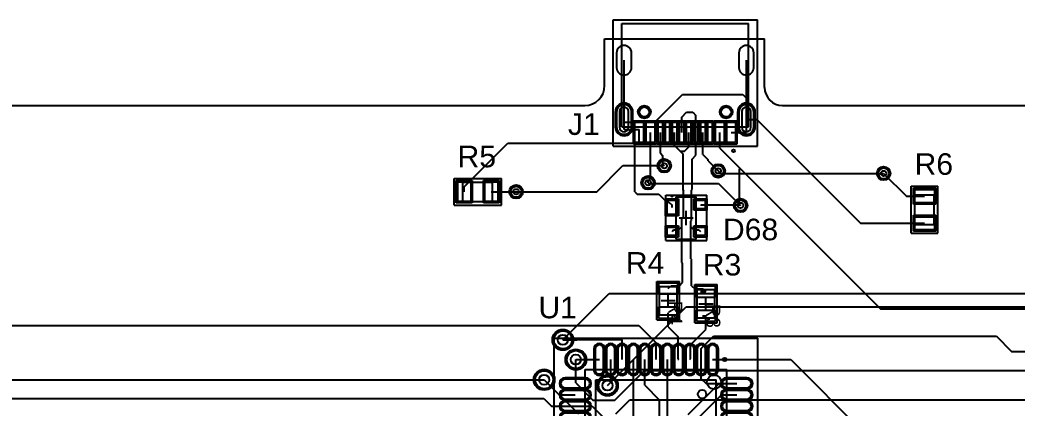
# Model space of a CAD drawing. Header units: millimetres. Extents: x 0 to 306, y 0 to 140.
# Drawn here: x 103.1 to 173.6, y 113 to 140.4 of the extents above; entities that cross this region are included whole.
import ezdxf

# ---------------------------------------------------------------- set-up
doc = ezdxf.new("R2010")
doc.units = ezdxf.units.MM
for name, color, linetype in [('BottomLayer', 5, 'Continuous'), ('BottomSolder', 6, 'Continuous'), ('Mechanical1', 6, 'Continuous'), ('Mechanical13', 56, 'Continuous'), ('Mechanical15', 56, 'Continuous'), ('Mechanical16', 56, 'Continuous'), ('Mechanical2', 216, 'Continuous'), ('Mechanical3', 76, 'Continuous'), ('Mechanical5', 56, 'Continuous'), ('MultiLayer', 9, 'Continuous'), ('PadHoleLayer', 156, 'Continuous'), ('TopLayer', 1, 'Continuous'), ('TopOverlay', 2, 'Continuous'), ('TopPaste', 8, 'Continuous'), ('TopSolder', 216, 'Continuous'), ('ViaHoleLayer', 16, 'Continuous')]:
    doc.layers.add(name, color=color, linetype=linetype)
doc.styles.add('Arial', font='arial.ttf', dxfattribs={"height": 0.2})

# ---------------------------------------------------------------- blocks, each defined once
blk = doc.blocks.new('44ML_M_2')
at = {"layer": 'Mechanical13'}
for p, q in [((5, 5), (-5, 5)), ((-5, -5), (-5, 5)), ((5, -5), (5, 5)), ((5, -5), (-5, -5))]:
    blk.add_line(p, q, dxfattribs=at)
blk.add_circle((-4.1, 4.1), 0.5, dxfattribs=at)
at = {"layer": 'Mechanical15'}
for p, q in [((7.2, 7.2), (-7.2, 7.2)), ((-7.2, -7.2), (-7.2, 7.2)), ((7.2, -7.2), (7.2, 7.2)), ((0.5, 0), (-0.5, 0)), ((0, -0.5), (0, 0.5)), ((7.2, -7.2), (-7.2, -7.2))]:
    blk.add_line(p, q, dxfattribs=at)
at = {"layer": 'TopLayer'}
for p, q in [((-4.3, 6.425), (-4.3, 4.975)), ((-3.7, 4.975), (-3.7, 6.425)), ((-3.5, 6.425), (-3.5, 4.975)), ((-2.9, 4.975), (-2.9, 6.425)), ((-2.7, 6.425), (-2.7, 4.975)), ((-2.1, 4.975), (-2.1, 6.425)), ((-1.9, 6.425), (-1.9, 4.975)), ((-1.3, 4.975), (-1.3, 6.425)), ((-1.1, 6.425), (-1.1, 4.975)), ((-0.5, 4.975), (-0.5, 6.425)), ((-0.3, 6.425), (-0.3, 4.975)), ((0.3, 4.975), (0.3, 6.425)), ((0.5, 6.425), (0.5, 4.975)), ((1.1, 4.975), (1.1, 6.425)), ((1.3, 6.425), (1.3, 4.975)), ((1.9, 4.975), (1.9, 6.425)), ((2.1, 6.425), (2.1, 4.975)), ((2.7, 4.975), (2.7, 6.425)), ((2.9, 6.425), (2.9, 4.975)), ((3.5, 4.975), (3.5, 6.425)), ((3.7, 6.425), (3.7, 4.975)), ((4.3, 4.975), (4.3, 6.425)), ((-4.975, 4.3), (-6.425, 4.3)), ((6.425, 4.3), (4.975, 4.3)), ((-6.425, 3.7), (-4.975, 3.7)), ((4.975, 3.7), (6.425, 3.7)), ((-4.975, 3.5), (-6.425, 3.5)), ((-6.425, 2.9), (-4.975, 2.9)), ((6.425, 3.5), (4.975, 3.5)), ((4.975, 2.9), (6.425, 2.9)), ((-4.975, 2.7), (-6.425, 2.7)), ((6.425, 2.7), (4.975, 2.7)), ((-6.425, 2.1), (-4.975, 2.1)), ((-4.975, 1.9), (-6.425, 1.9)), ((4.975, 2.1), (6.425, 2.1)), ((6.425, 1.9), (4.975, 1.9)), ((-6.425, 1.3), (-4.975, 1.3)), ((-4.975, 1.1), (-6.425, 1.1)), ((4.975, 1.3), (6.425, 1.3)), ((6.425, 1.1), (4.975, 1.1)), ((-6.425, 0.5), (-4.975, 0.5)), ((-4.975, 0.3), (-6.425, 0.3)), ((4.975, 0.5), (6.425, 0.5)), ((6.425, 0.3), (4.975, 0.3)), ((-6.425, -0.3), (-4.975, -0.3)), ((-4.975, -0.5), (-6.425, -0.5)), ((4.975, -0.3), (6.425, -0.3)), ((6.425, -0.5), (4.975, -0.5)), ((-6.425, -1.1), (-4.975, -1.1)), ((-4.975, -1.3), (-6.425, -1.3)), ((4.975, -1.1), (6.425, -1.1)), ((6.425, -1.3), (4.975, -1.3)), ((-6.425, -1.9), (-4.975, -1.9)), ((-4.975, -2.1), (-6.425, -2.1)), ((4.975, -1.9), (6.425, -1.9)), ((6.425, -2.1), (4.975, -2.1)), ((-6.425, -2.7), (-4.975, -2.7)), ((4.975, -2.7), (6.425, -2.7)), ((-4.975, -2.9), (-6.425, -2.9)), ((-6.425, -3.5), (-4.975, -3.5)), ((6.425, -2.9), (4.975, -2.9)), ((4.975, -3.5), (6.425, -3.5)), ((-4.975, -3.7), (-6.425, -3.7)), ((6.425, -3.7), (4.975, -3.7)), ((-6.425, -4.3), (-4.975, -4.3)), ((4.975, -4.3), (6.425, -4.3)), ((-4.3, -4.975), (-4.3, -6.425)), ((-3.7, -6.425), (-3.7, -4.975)), ((-3.5, -4.975), (-3.5, -6.425)), ((-2.9, -6.425), (-2.9, -4.975)), ((-2.7, -4.975), (-2.7, -6.425)), ((-2.1, -6.425), (-2.1, -4.975)), ((-1.9, -4.975), (-1.9, -6.425)), ((-1.3, -6.425), (-1.3, -4.975)), ((-1.1, -4.975), (-1.1, -6.425)), ((-0.5, -6.425), (-0.5, -4.975)), ((-0.3, -4.975), (-0.3, -6.425)), ((0.3, -6.425), (0.3, -4.975)), ((0.5, -4.975), (0.5, -6.425)), ((1.1, -6.425), (1.1, -4.975)), ((1.3, -4.975), (1.3, -6.425)), ((1.9, -6.425), (1.9, -4.975)), ((2.1, -4.975), (2.1, -6.425)), ((2.7, -6.425), (2.7, -4.975)), ((2.9, -4.975), (2.9, -6.425)), ((3.5, -6.425), (3.5, -4.975)), ((3.7, -4.975), (3.7, -6.425)), ((4.3, -6.425), (4.3, -4.975))]:
    blk.add_line(p, q, dxfattribs=at)
for centre, start, end in [((-4, 6.425), 0, 180), ((-3.2, 6.425), 0, 180), ((-2.4, 6.425), 0, 180), ((-1.6, 6.425), 0, 180), ((-0.8, 6.425), 0, 180), ((0, 6.425), 0, 180), ((0.8, 6.425), 0, 180), ((1.6, 6.425), 0, 180), ((2.4, 6.425), 0, 180), ((3.2, 6.425), 0, 180), ((4, 6.425), 0, 180), ((-4, 4.975), 180, 0), ((-3.2, 4.975), 180, 0), ((-2.4, 4.975), 180, 0), ((-1.6, 4.975), 180, 0), ((-0.8, 4.975), 180, 0), ((0, 4.975), 180, 0), ((0.8, 4.975), 180, 0), ((1.6, 4.975), 180, 0), ((2.4, 4.975), 180, 0), ((3.2, 4.975), 180, 0), ((4, 4.975), 180, 0), ((-6.425, 4), 90, 270), ((-4.975, 4), 270, 90), ((4.975, 4), 90, 270), ((6.425, 4), 270, 90), ((-6.425, 3.2), 90, 270), ((-4.975, 3.2), 270, 90), ((4.975, 3.2), 90, 270), ((6.425, 3.2), 270, 90), ((-6.425, 2.4), 90, 270), ((-4.975, 2.4), 270, 90), ((4.975, 2.4), 90, 270), ((6.425, 2.4), 270, 90), ((-6.425, 1.6), 90, 270), ((-4.975, 1.6), 270, 90), ((4.975, 1.6), 90, 270), ((6.425, 1.6), 270, 90), ((-6.425, 0.8), 90, 270), ((-4.975, 0.8), 270, 90), ((4.975, 0.8), 90, 270), ((6.425, 0.8), 270, 90), ((-6.425, 0), 90, 270), ((-4.975, 0), 270, 90), ((4.975, 0), 90, 270), ((6.425, 0), 270, 90), ((-6.425, -0.8), 90, 270), ((-4.975, -0.8), 270, 90), ((4.975, -0.8), 90, 270), ((6.425, -0.8), 270, 90), ((-6.425, -1.6), 90, 270), ((-4.975, -1.6), 270, 90), ((4.975, -1.6), 90, 270), ((6.425, -1.6), 270, 90), ((-6.425, -2.4), 90, 270), ((-4.975, -2.4), 270, 90), ((4.975, -2.4), 90, 270), ((6.425, -2.4), 270, 90), ((-6.425, -3.2), 90, 270), ((-4.975, -3.2), 270, 90), ((4.975, -3.2), 90, 270), ((6.425, -3.2), 270, 90), ((-6.425, -4), 90, 270), ((-4.975, -4), 270, 90), ((4.975, -4), 90, 270), ((6.425, -4), 270, 90), ((-4, -4.975), 0, 180), ((-3.2, -4.975), 0, 180), ((-2.4, -4.975), 0, 180), ((-1.6, -4.975), 0, 180), ((-0.8, -4.975), 0, 180), ((0, -4.975), 0, 180), ((0.8, -4.975), 0, 180), ((1.6, -4.975), 0, 180), ((2.4, -4.975), 0, 180), ((3.2, -4.975), 0, 180), ((4, -4.975), 0, 180), ((-4, -6.425), 180, 0), ((-3.2, -6.425), 180, 0), ((-2.4, -6.425), 180, 0), ((-1.6, -6.425), 180, 0), ((-0.8, -6.425), 180, 0), ((0, -6.425), 180, 0), ((0.8, -6.425), 180, 0), ((1.6, -6.425), 180, 0), ((2.4, -6.425), 180, 0), ((3.2, -6.425), 180, 0), ((4, -6.425), 180, 0)]:
    blk.add_arc(centre, 0.3, start, end, dxfattribs=at)
at = {"layer": 'TopOverlay'}
for p, q in [((4.25, 4.25), (-4.25, 4.25)), ((-4.25, -4.25), (-4.25, 4.25)), ((4.25, -4.25), (4.25, 4.25)), ((4.25, -4.25), (-4.25, -4.25))]:
    blk.add_line(p, q, dxfattribs=at)
for centre, radius in [((-5.7, 4.85), 0.125), ((-3.25, 3.25), 0.3)]:
    blk.add_circle(centre, radius, dxfattribs=at)
at = {"layer": 'TopPaste'}
for p, q in [((-4.3, 6.425), (-4.3, 4.975)), ((-3.7, 4.975), (-3.7, 6.425)), ((-3.5, 6.425), (-3.5, 4.975)), ((-2.9, 4.975), (-2.9, 6.425)), ((-2.7, 6.425), (-2.7, 4.975)), ((-2.1, 4.975), (-2.1, 6.425)), ((-1.9, 6.425), (-1.9, 4.975)), ((-1.3, 4.975), (-1.3, 6.425)), ((-1.1, 6.425), (-1.1, 4.975)), ((-0.5, 4.975), (-0.5, 6.425)), ((-0.3, 6.425), (-0.3, 4.975)), ((0.3, 4.975), (0.3, 6.425)), ((0.5, 6.425), (0.5, 4.975)), ((1.1, 4.975), (1.1, 6.425)), ((1.3, 6.425), (1.3, 4.975)), ((1.9, 4.975), (1.9, 6.425)), ((2.1, 6.425), (2.1, 4.975)), ((2.7, 4.975), (2.7, 6.425)), ((2.9, 6.425), (2.9, 4.975)), ((3.5, 4.975), (3.5, 6.425)), ((3.7, 6.425), (3.7, 4.975)), ((4.3, 4.975), (4.3, 6.425)), ((-4.975, 4.3), (-6.425, 4.3)), ((6.425, 4.3), (4.975, 4.3)), ((-6.425, 3.7), (-4.975, 3.7)), ((4.975, 3.7), (6.425, 3.7)), ((-4.975, 3.5), (-6.425, 3.5)), ((-6.425, 2.9), (-4.975, 2.9)), ((6.425, 3.5), (4.975, 3.5)), ((4.975, 2.9), (6.425, 2.9)), ((-4.975, 2.7), (-6.425, 2.7)), ((6.425, 2.7), (4.975, 2.7)), ((-6.425, 2.1), (-4.975, 2.1)), ((-4.975, 1.9), (-6.425, 1.9)), ((4.975, 2.1), (6.425, 2.1)), ((6.425, 1.9), (4.975, 1.9)), ((-6.425, 1.3), (-4.975, 1.3)), ((-4.975, 1.1), (-6.425, 1.1)), ((4.975, 1.3), (6.425, 1.3)), ((6.425, 1.1), (4.975, 1.1)), ((-6.425, 0.5), (-4.975, 0.5)), ((-4.975, 0.3), (-6.425, 0.3)), ((4.975, 0.5), (6.425, 0.5)), ((6.425, 0.3), (4.975, 0.3)), ((-6.425, -0.3), (-4.975, -0.3)), ((-4.975, -0.5), (-6.425, -0.5)), ((4.975, -0.3), (6.425, -0.3)), ((6.425, -0.5), (4.975, -0.5)), ((-6.425, -1.1), (-4.975, -1.1)), ((-4.975, -1.3), (-6.425, -1.3)), ((4.975, -1.1), (6.425, -1.1)), ((6.425, -1.3), (4.975, -1.3)), ((-6.425, -1.9), (-4.975, -1.9)), ((-4.975, -2.1), (-6.425, -2.1)), ((4.975, -1.9), (6.425, -1.9)), ((6.425, -2.1), (4.975, -2.1)), ((-6.425, -2.7), (-4.975, -2.7)), ((4.975, -2.7), (6.425, -2.7)), ((-4.975, -2.9), (-6.425, -2.9)), ((-6.425, -3.5), (-4.975, -3.5)), ((6.425, -2.9), (4.975, -2.9)), ((4.975, -3.5), (6.425, -3.5)), ((-4.975, -3.7), (-6.425, -3.7)), ((6.425, -3.7), (4.975, -3.7)), ((-6.425, -4.3), (-4.975, -4.3)), ((4.975, -4.3), (6.425, -4.3)), ((-4.3, -4.975), (-4.3, -6.425)), ((-3.7, -6.425), (-3.7, -4.975)), ((-3.5, -4.975), (-3.5, -6.425)), ((-2.9, -6.425), (-2.9, -4.975)), ((-2.7, -4.975), (-2.7, -6.425)), ((-2.1, -6.425), (-2.1, -4.975)), ((-1.9, -4.975), (-1.9, -6.425)), ((-1.3, -6.425), (-1.3, -4.975)), ((-1.1, -4.975), (-1.1, -6.425)), ((-0.5, -6.425), (-0.5, -4.975)), ((-0.3, -4.975), (-0.3, -6.425)), ((0.3, -6.425), (0.3, -4.975)), ((0.5, -4.975), (0.5, -6.425)), ((1.1, -6.425), (1.1, -4.975)), ((1.3, -4.975), (1.3, -6.425)), ((1.9, -6.425), (1.9, -4.975)), ((2.1, -4.975), (2.1, -6.425)), ((2.7, -6.425), (2.7, -4.975)), ((2.9, -4.975), (2.9, -6.425)), ((3.5, -6.425), (3.5, -4.975)), ((3.7, -4.975), (3.7, -6.425)), ((4.3, -6.425), (4.3, -4.975))]:
    blk.add_line(p, q, dxfattribs=at)
for centre, start, end in [((-4, 6.425), 0, 180), ((-3.2, 6.425), 0, 180), ((-2.4, 6.425), 0, 180), ((-1.6, 6.425), 0, 180), ((-0.8, 6.425), 0, 180), ((0, 6.425), 0, 180), ((0.8, 6.425), 0, 180), ((1.6, 6.425), 0, 180), ((2.4, 6.425), 0, 180), ((3.2, 6.425), 0, 180), ((4, 6.425), 0, 180), ((-4, 4.975), 180, 0), ((-3.2, 4.975), 180, 0), ((-2.4, 4.975), 180, 0), ((-1.6, 4.975), 180, 0), ((-0.8, 4.975), 180, 0), ((0, 4.975), 180, 0), ((0.8, 4.975), 180, 0), ((1.6, 4.975), 180, 0), ((2.4, 4.975), 180, 0), ((3.2, 4.975), 180, 0), ((4, 4.975), 180, 0), ((-6.425, 4), 90, 270), ((-4.975, 4), 270, 90), ((4.975, 4), 90, 270), ((6.425, 4), 270, 90), ((-6.425, 3.2), 90, 270), ((-4.975, 3.2), 270, 90), ((4.975, 3.2), 90, 270), ((6.425, 3.2), 270, 90), ((-6.425, 2.4), 90, 270), ((-4.975, 2.4), 270, 90), ((4.975, 2.4), 90, 270), ((6.425, 2.4), 270, 90), ((-6.425, 1.6), 90, 270), ((-4.975, 1.6), 270, 90), ((4.975, 1.6), 90, 270), ((6.425, 1.6), 270, 90), ((-6.425, 0.8), 90, 270), ((-4.975, 0.8), 270, 90), ((4.975, 0.8), 90, 270), ((6.425, 0.8), 270, 90), ((-6.425, 0), 90, 270), ((-4.975, 0), 270, 90), ((4.975, 0), 90, 270), ((6.425, 0), 270, 90), ((-6.425, -0.8), 90, 270), ((-4.975, -0.8), 270, 90), ((4.975, -0.8), 90, 270), ((6.425, -0.8), 270, 90), ((-6.425, -1.6), 90, 270), ((-4.975, -1.6), 270, 90), ((4.975, -1.6), 90, 270), ((6.425, -1.6), 270, 90), ((-6.425, -2.4), 90, 270), ((-4.975, -2.4), 270, 90), ((4.975, -2.4), 90, 270), ((6.425, -2.4), 270, 90), ((-6.425, -3.2), 90, 270), ((-4.975, -3.2), 270, 90), ((4.975, -3.2), 90, 270), ((6.425, -3.2), 270, 90), ((-6.425, -4), 90, 270), ((-4.975, -4), 270, 90), ((4.975, -4), 90, 270), ((6.425, -4), 270, 90), ((-4, -4.975), 0, 180), ((-3.2, -4.975), 0, 180), ((-2.4, -4.975), 0, 180), ((-1.6, -4.975), 0, 180), ((-0.8, -4.975), 0, 180), ((0, -4.975), 0, 180), ((0.8, -4.975), 0, 180), ((1.6, -4.975), 0, 180), ((2.4, -4.975), 0, 180), ((3.2, -4.975), 0, 180), ((4, -4.975), 0, 180), ((-4, -6.425), 180, 0), ((-3.2, -6.425), 180, 0), ((-2.4, -6.425), 180, 0), ((-1.6, -6.425), 180, 0), ((-0.8, -6.425), 180, 0), ((0, -6.425), 180, 0), ((0.8, -6.425), 180, 0), ((1.6, -6.425), 180, 0), ((2.4, -6.425), 180, 0), ((3.2, -6.425), 180, 0), ((4, -6.425), 180, 0)]:
    blk.add_arc(centre, 0.3, start, end, dxfattribs=at)
at = {"layer": 'TopSolder'}
for p, q in [((-4.402, 6.425), (-4.402, 4.975)), ((-3.602, 6.425), (-3.602, 4.975)), ((-3.598, 4.975), (-3.598, 6.425)), ((-2.802, 6.425), (-2.802, 4.975)), ((-2.798, 4.975), (-2.798, 6.425)), ((-2.002, 6.425), (-2.002, 4.975)), ((-1.998, 4.975), (-1.998, 6.425)), ((-1.202, 6.425), (-1.202, 4.975)), ((-1.198, 4.975), (-1.198, 6.425)), ((-0.402, 6.425), (-0.402, 4.975)), ((-0.398, 4.975), (-0.398, 6.425)), ((0.398, 6.425), (0.398, 4.975)), ((0.402, 4.975), (0.402, 6.425)), ((1.198, 6.425), (1.198, 4.975)), ((1.202, 4.975), (1.202, 6.425)), ((1.998, 6.425), (1.998, 4.975)), ((2.002, 4.975), (2.002, 6.425)), ((2.798, 6.425), (2.798, 4.975)), ((2.802, 4.975), (2.802, 6.425)), ((3.598, 6.425), (3.598, 4.975)), ((3.602, 4.975), (3.602, 6.425)), ((4.402, 4.975), (4.402, 6.425)), ((-4.975, 4.402), (-6.425, 4.402)), ((6.425, 4.402), (4.975, 4.402)), ((-4.975, 3.602), (-6.425, 3.602)), ((-6.425, 3.598), (-4.975, 3.598)), ((6.425, 3.602), (4.975, 3.602)), ((4.975, 3.598), (6.425, 3.598)), ((-4.975, 2.802), (-6.425, 2.802)), ((-6.425, 2.798), (-4.975, 2.798)), ((6.425, 2.802), (4.975, 2.802)), ((4.975, 2.798), (6.425, 2.798)), ((-4.975, 2.002), (-6.425, 2.002)), ((-6.425, 1.998), (-4.975, 1.998)), ((6.425, 2.002), (4.975, 2.002)), ((4.975, 1.998), (6.425, 1.998)), ((-4.975, 1.202), (-6.425, 1.202)), ((-6.425, 1.198), (-4.975, 1.198)), ((6.425, 1.202), (4.975, 1.202)), ((4.975, 1.198), (6.425, 1.198)), ((-4.975, 0.402), (-6.425, 0.402)), ((-6.425, 0.398), (-4.975, 0.398)), ((6.425, 0.402), (4.975, 0.402)), ((4.975, 0.398), (6.425, 0.398)), ((-4.975, -0.398), (-6.425, -0.398)), ((-6.425, -0.402), (-4.975, -0.402)), ((6.425, -0.398), (4.975, -0.398)), ((4.975, -0.402), (6.425, -0.402)), ((-4.975, -1.198), (-6.425, -1.198)), ((-6.425, -1.202), (-4.975, -1.202)), ((6.425, -1.198), (4.975, -1.198)), ((4.975, -1.202), (6.425, -1.202)), ((-4.975, -1.998), (-6.425, -1.998)), ((-6.425, -2.002), (-4.975, -2.002)), ((6.425, -1.998), (4.975, -1.998)), ((4.975, -2.002), (6.425, -2.002)), ((-4.975, -2.798), (-6.425, -2.798)), ((-6.425, -2.802), (-4.975, -2.802)), ((6.425, -2.798), (4.975, -2.798)), ((4.975, -2.802), (6.425, -2.802)), ((-4.975, -3.598), (-6.425, -3.598)), ((-6.425, -3.602), (-4.975, -3.602)), ((6.425, -3.598), (4.975, -3.598)), ((4.975, -3.602), (6.425, -3.602)), ((-6.425, -4.402), (-4.975, -4.402)), ((4.975, -4.402), (6.425, -4.402)), ((-4.402, -4.975), (-4.402, -6.425)), ((-3.602, -4.975), (-3.602, -6.425)), ((-3.598, -6.425), (-3.598, -4.975)), ((-2.802, -4.975), (-2.802, -6.425)), ((-2.798, -6.425), (-2.798, -4.975)), ((-2.002, -4.975), (-2.002, -6.425)), ((-1.998, -6.425), (-1.998, -4.975)), ((-1.202, -4.975), (-1.202, -6.425)), ((-1.198, -6.425), (-1.198, -4.975)), ((-0.402, -4.975), (-0.402, -6.425)), ((-0.398, -6.425), (-0.398, -4.975)), ((0.398, -4.975), (0.398, -6.425)), ((0.402, -6.425), (0.402, -4.975)), ((1.198, -4.975), (1.198, -6.425)), ((1.202, -6.425), (1.202, -4.975)), ((1.998, -4.975), (1.998, -6.425)), ((2.002, -6.425), (2.002, -4.975)), ((2.798, -4.975), (2.798, -6.425)), ((2.802, -6.425), (2.802, -4.975)), ((3.598, -4.975), (3.598, -6.425)), ((3.602, -6.425), (3.602, -4.975)), ((4.402, -6.425), (4.402, -4.975))]:
    blk.add_line(p, q, dxfattribs=at)
for centre, start, end in [((-4, 6.425), 0, 180), ((-3.2, 6.425), 0, 180), ((-2.4, 6.425), 0, 180), ((-1.6, 6.425), 0, 180), ((-0.8, 6.425), 0, 180), ((0, 6.425), 0, 180), ((0.8, 6.425), 0, 180), ((1.6, 6.425), 0, 180), ((2.4, 6.425), 0, 180), ((3.2, 6.425), 0, 180), ((4, 6.425), 0, 180), ((-4, 4.975), 180, 0), ((-3.2, 4.975), 180, 0), ((-2.4, 4.975), 180, 0), ((-1.6, 4.975), 180, 0), ((-0.8, 4.975), 180, 0), ((0, 4.975), 180, 0), ((0.8, 4.975), 180, 0), ((1.6, 4.975), 180, 0), ((2.4, 4.975), 180, 0), ((3.2, 4.975), 180, 0), ((4, 4.975), 180, 0), ((-6.425, 4), 90, 270), ((-4.975, 4), 270, 90), ((4.975, 4), 90, 270), ((6.425, 4), 270, 90), ((-6.425, 3.2), 90, 270), ((-4.975, 3.2), 270, 90), ((4.975, 3.2), 90, 270), ((6.425, 3.2), 270, 90), ((-6.425, 2.4), 90, 270), ((-4.975, 2.4), 270, 90), ((4.975, 2.4), 90, 270), ((6.425, 2.4), 270, 90), ((-6.425, 1.6), 90, 270), ((-4.975, 1.6), 270, 90), ((4.975, 1.6), 90, 270), ((6.425, 1.6), 270, 90), ((-6.425, 0.8), 90, 270), ((-4.975, 0.8), 270, 90), ((4.975, 0.8), 90, 270), ((6.425, 0.8), 270, 90), ((-6.425, 0), 90, 270), ((-4.975, 0), 270, 90), ((4.975, 0), 90, 270), ((6.425, 0), 270, 90), ((-6.425, -0.8), 90, 270), ((-4.975, -0.8), 270, 90), ((4.975, -0.8), 90, 270), ((6.425, -0.8), 270, 90), ((-6.425, -1.6), 90, 270), ((-4.975, -1.6), 270, 90), ((4.975, -1.6), 90, 270), ((6.425, -1.6), 270, 90), ((-6.425, -2.4), 90, 270), ((-4.975, -2.4), 270, 90), ((4.975, -2.4), 90, 270), ((6.425, -2.4), 270, 90), ((-6.425, -3.2), 90, 270), ((-4.975, -3.2), 270, 90), ((4.975, -3.2), 90, 270), ((6.425, -3.2), 270, 90), ((-6.425, -4), 90, 270), ((-4.975, -4), 270, 90), ((4.975, -4), 90, 270), ((6.425, -4), 270, 90), ((-4, -4.975), 0, 180), ((-3.2, -4.975), 0, 180), ((-2.4, -4.975), 0, 180), ((-1.6, -4.975), 0, 180), ((-0.8, -4.975), 0, 180), ((0, -4.975), 0, 180), ((0.8, -4.975), 0, 180), ((1.6, -4.975), 0, 180), ((2.4, -4.975), 0, 180), ((3.2, -4.975), 0, 180), ((4, -4.975), 0, 180), ((-4, -6.425), 180, 0), ((-3.2, -6.425), 180, 0), ((-2.4, -6.425), 180, 0), ((-1.6, -6.425), 180, 0), ((-0.8, -6.425), 180, 0), ((0, -6.425), 180, 0), ((0.8, -6.425), 180, 0), ((1.6, -6.425), 180, 0), ((2.4, -6.425), 180, 0), ((3.2, -6.425), 180, 0), ((4, -6.425), 180, 0)]:
    blk.add_arc(centre, 0.402, start, end, dxfattribs=at)
blk = doc.blocks.new('RESC2012X60N_71')
at = {"layer": 'Mechanical13'}
for p, q in [((1.05, 0.68), (-1.05, 0.68)), ((-1.05, -0.68), (-1.05, 0.68)), ((1.05, -0.68), (1.05, 0.68)), ((1.05, -0.68), (-1.05, -0.68))]:
    blk.add_line(p, q, dxfattribs=at)
at = {"layer": 'Mechanical15'}
for p, q in [((1.665, 0.94), (-1.665, 0.94)), ((-1.665, -0.94), (-1.665, 0.94)), ((1.665, -0.94), (1.665, 0.94)), ((1.665, -0.94), (-1.665, -0.94))]:
    blk.add_line(p, q, dxfattribs=at)
at = {"layer": 'TopLayer'}
for p, q in [((-1.415, 0.69), (-0.495, 0.69)), ((-1.415, -0.69), (-1.415, 0.69)), ((-0.495, 0.69), (-0.495, -0.69)), ((0.495, 0.69), (1.415, 0.69)), ((0.495, -0.69), (0.495, 0.69)), ((1.415, 0.69), (1.415, -0.69)), ((-0.495, -0.69), (-1.415, -0.69)), ((1.415, -0.69), (0.495, -0.69))]:
    blk.add_line(p, q, dxfattribs=at)
at = {"layer": 'TopOverlay'}
for p, q in [((0.17, 0.68), (-0.17, 0.68)), ((0.17, -0.68), (-0.17, -0.68))]:
    blk.add_line(p, q, dxfattribs=at)
at = {"layer": 'TopPaste'}
for p, q in [((-1.415, 0.69), (-0.495, 0.69)), ((-1.415, -0.69), (-1.415, 0.69)), ((-0.495, 0.69), (-0.495, -0.69)), ((0.495, 0.69), (1.415, 0.69)), ((0.495, -0.69), (0.495, 0.69)), ((1.415, 0.69), (1.415, -0.69)), ((-0.495, -0.69), (-1.415, -0.69)), ((1.415, -0.69), (0.495, -0.69))]:
    blk.add_line(p, q, dxfattribs=at)
at = {"layer": 'TopSolder'}
for p, q in [((-1.517, 0.792), (-0.393, 0.792)), ((-1.517, -0.792), (-1.517, 0.792)), ((-0.393, 0.792), (-0.393, -0.792)), ((0.393, 0.792), (1.517, 0.792)), ((0.393, -0.792), (0.393, 0.792)), ((1.517, 0.792), (1.517, -0.792)), ((-0.393, -0.792), (-1.517, -0.792)), ((1.517, -0.792), (0.393, -0.792))]:
    blk.add_line(p, q, dxfattribs=at)
blk = doc.blocks.new('RESC2012X60N_72')
at = {"layer": 'Mechanical13'}
for p, q in [((-1.05, -0.68), (-1.05, 0.68)), ((-1.05, 0.68), (1.05, 0.68)), ((1.05, -0.68), (1.05, 0.68)), ((-1.05, -0.68), (1.05, -0.68))]:
    blk.add_line(p, q, dxfattribs=at)
at = {"layer": 'Mechanical15'}
for p, q in [((-1.665, -0.94), (-1.665, 0.94)), ((-1.665, 0.94), (1.665, 0.94)), ((1.665, -0.94), (1.665, 0.94)), ((-1.665, -0.94), (1.665, -0.94))]:
    blk.add_line(p, q, dxfattribs=at)
at = {"layer": 'TopLayer'}
for p, q in [((-1.415, 0.69), (-0.495, 0.69)), ((-1.415, -0.69), (-1.415, 0.69)), ((-0.495, 0.69), (-0.495, -0.69)), ((0.495, 0.69), (1.415, 0.69)), ((0.495, -0.69), (0.495, 0.69)), ((1.415, 0.69), (1.415, -0.69)), ((-0.495, -0.69), (-1.415, -0.69)), ((1.415, -0.69), (0.495, -0.69))]:
    blk.add_line(p, q, dxfattribs=at)
at = {"layer": 'TopOverlay'}
for p, q in [((-0.17, 0.68), (0.17, 0.68)), ((-0.17, -0.68), (0.17, -0.68))]:
    blk.add_line(p, q, dxfattribs=at)
at = {"layer": 'TopPaste'}
for p, q in [((-1.415, 0.69), (-0.495, 0.69)), ((-1.415, -0.69), (-1.415, 0.69)), ((-0.495, 0.69), (-0.495, -0.69)), ((0.495, 0.69), (1.415, 0.69)), ((0.495, -0.69), (0.495, 0.69)), ((1.415, 0.69), (1.415, -0.69)), ((-0.495, -0.69), (-1.415, -0.69)), ((1.415, -0.69), (0.495, -0.69))]:
    blk.add_line(p, q, dxfattribs=at)
at = {"layer": 'TopSolder'}
for p, q in [((-1.517, 0.792), (-0.393, 0.792)), ((-1.517, -0.792), (-1.517, 0.792)), ((-0.393, 0.792), (-0.393, -0.792)), ((0.393, 0.792), (1.517, 0.792)), ((0.393, -0.792), (0.393, 0.792)), ((1.517, 0.792), (1.517, -0.792)), ((-0.393, -0.792), (-1.517, -0.792)), ((1.517, -0.792), (0.393, -0.792))]:
    blk.add_line(p, q, dxfattribs=at)
blk = doc.blocks.new('FP_CRCW0805__3_IPC_C_73')
at = {"layer": 'Mechanical16'}
for p, q in [((0.5, 0), (-0.5, 0)), ((0, -0.5), (0, 0.5))]:
    blk.add_line(p, q, dxfattribs=at)
at = {"layer": 'Mechanical2'}
for p, q in [((-1, -0.625), (-1, 0.625)), ((1, 0.625), (-1, 0.625)), ((1, -0.625), (1, 0.625)), ((1, -0.625), (-1, -0.625))]:
    blk.add_line(p, q, dxfattribs=at)
at = {"layer": 'Mechanical3'}
for p, q in [((-1.354, -0.8), (-1.354, 0.8)), ((1.354, 0.8), (-1.354, 0.8)), ((1.354, -0.8), (1.354, 0.8)), ((1.354, -0.8), (-1.354, -0.8))]:
    blk.add_line(p, q, dxfattribs=at)
at = {"layer": 'Mechanical5'}
for p, q in [((-1.354, -0.8), (-1.354, 0.8)), ((1.354, 0.8), (-1.354, 0.8)), ((1.354, -0.8), (1.354, 0.8)), ((1.354, -0.8), (-1.354, -0.8))]:
    blk.add_line(p, q, dxfattribs=at)
at = {"layer": 'TopLayer'}
for p, q in [((-1.254, 0.654), (-0.448, 0.654)), ((-1.254, -0.654), (-1.254, 0.654)), ((-0.448, 0.654), (-0.448, -0.654)), ((0.448, 0.654), (1.254, 0.654)), ((0.448, -0.654), (0.448, 0.654)), ((1.254, 0.654), (1.254, -0.654)), ((-0.448, -0.654), (-1.254, -0.654)), ((1.254, -0.654), (0.448, -0.654))]:
    blk.add_line(p, q, dxfattribs=at)
at = {"layer": 'TopOverlay'}
for p, q in [((0.073, 0.625), (-0.073, 0.625)), ((0.073, -0.625), (-0.073, -0.625))]:
    blk.add_line(p, q, dxfattribs=at)
at = {"layer": 'TopPaste'}
for p, q in [((-1.254, 0.654), (-0.448, 0.654)), ((-1.254, -0.654), (-1.254, 0.654)), ((-0.448, 0.654), (-0.448, -0.654)), ((0.448, 0.654), (1.254, 0.654)), ((0.448, -0.654), (0.448, 0.654)), ((1.254, 0.654), (1.254, -0.654)), ((-0.448, -0.654), (-1.254, -0.654)), ((1.254, -0.654), (0.448, -0.654))]:
    blk.add_line(p, q, dxfattribs=at)
at = {"layer": 'TopSolder'}
for p, q in [((-1.254, 0.654), (-0.448, 0.654)), ((-1.254, -0.654), (-1.254, 0.654)), ((-0.448, 0.654), (-0.448, -0.654)), ((0.448, 0.654), (1.254, 0.654)), ((0.448, -0.654), (0.448, 0.654)), ((1.254, 0.654), (1.254, -0.654)), ((-0.448, -0.654), (-1.254, -0.654)), ((1.254, -0.654), (0.448, -0.654))]:
    blk.add_line(p, q, dxfattribs=at)
at = {"layer": 'Mechanical5'}
blk.add_text('R4', height=1, dxfattribs=at).set_placement((0, 0))
blk = doc.blocks.new('FP_CRCW0805__3_IPC_C_74')
at = {"layer": 'Mechanical16'}
for p, q in [((0.5, 0), (-0.5, 0)), ((0, -0.5), (0, 0.5))]:
    blk.add_line(p, q, dxfattribs=at)
at = {"layer": 'Mechanical2'}
for p, q in [((-1, -0.625), (-1, 0.625)), ((1, 0.625), (-1, 0.625)), ((1, -0.625), (1, 0.625)), ((1, -0.625), (-1, -0.625))]:
    blk.add_line(p, q, dxfattribs=at)
at = {"layer": 'Mechanical3'}
for p, q in [((-1.354, -0.8), (-1.354, 0.8)), ((1.354, 0.8), (-1.354, 0.8)), ((1.354, -0.8), (1.354, 0.8)), ((1.354, -0.8), (-1.354, -0.8))]:
    blk.add_line(p, q, dxfattribs=at)
at = {"layer": 'Mechanical5'}
for p, q in [((-1.354, -0.8), (-1.354, 0.8)), ((1.354, 0.8), (-1.354, 0.8)), ((1.354, -0.8), (1.354, 0.8)), ((1.354, -0.8), (-1.354, -0.8))]:
    blk.add_line(p, q, dxfattribs=at)
at = {"layer": 'TopLayer'}
for p, q in [((-1.254, 0.654), (-0.448, 0.654)), ((-1.254, -0.654), (-1.254, 0.654)), ((-0.448, 0.654), (-0.448, -0.654)), ((0.448, 0.654), (1.254, 0.654)), ((0.448, -0.654), (0.448, 0.654)), ((1.254, 0.654), (1.254, -0.654)), ((-0.448, -0.654), (-1.254, -0.654)), ((1.254, -0.654), (0.448, -0.654))]:
    blk.add_line(p, q, dxfattribs=at)
at = {"layer": 'TopOverlay'}
for p, q in [((0.073, 0.625), (-0.073, 0.625)), ((0.073, -0.625), (-0.073, -0.625))]:
    blk.add_line(p, q, dxfattribs=at)
at = {"layer": 'TopPaste'}
for p, q in [((-1.254, 0.654), (-0.448, 0.654)), ((-1.254, -0.654), (-1.254, 0.654)), ((-0.448, 0.654), (-0.448, -0.654)), ((0.448, 0.654), (1.254, 0.654)), ((0.448, -0.654), (0.448, 0.654)), ((1.254, 0.654), (1.254, -0.654)), ((-0.448, -0.654), (-1.254, -0.654)), ((1.254, -0.654), (0.448, -0.654))]:
    blk.add_line(p, q, dxfattribs=at)
at = {"layer": 'TopSolder'}
for p, q in [((-1.254, 0.654), (-0.448, 0.654)), ((-1.254, -0.654), (-1.254, 0.654)), ((-0.448, 0.654), (-0.448, -0.654)), ((0.448, 0.654), (1.254, 0.654)), ((0.448, -0.654), (0.448, 0.654)), ((1.254, 0.654), (1.254, -0.654)), ((-0.448, -0.654), (-1.254, -0.654)), ((1.254, -0.654), (0.448, -0.654))]:
    blk.add_line(p, q, dxfattribs=at)
at = {"layer": 'Mechanical5'}
blk.add_text('R3', height=1, dxfattribs=at).set_placement((0, 0.011))
blk = doc.blocks.new('HRO_TYPE_C_31_M_12_78')
at = {"layer": 'BottomLayer'}
for p, q in [((-4.845, 4.705), (-4.845, 3.655)), ((-3.795, 3.655), (-3.795, 4.705)), ((3.795, 4.705), (3.795, 3.655)), ((4.845, 3.655), (4.845, 4.705)), ((-4.845, 0.525), (-4.845, -0.525)), ((-3.795, -0.525), (-3.795, 0.525)), ((3.795, 0.525), (3.795, -0.525)), ((4.845, -0.525), (4.845, 0.525))]:
    blk.add_line(p, q, dxfattribs=at)
for centre in [(-2.89, 3.65), (2.89, 3.65)]:
    blk.add_circle(centre, 0.35, dxfattribs=at)
for centre, start, end in [((-4.32, 4.705), 0, 180), ((4.32, 4.705), 0, 180), ((-4.32, 3.655), 180, 0), ((4.32, 3.655), 180, 0), ((-4.32, 0.525), 0, 180), ((4.32, 0.525), 0, 180), ((-4.32, -0.525), 180, 0), ((4.32, -0.525), 180, 0)]:
    blk.add_arc(centre, 0.525, start, end, dxfattribs=at)
at = {"layer": 'BottomSolder'}
for p, q in [((-4.947, 4.705), (-4.947, 3.655)), ((-3.693, 3.655), (-3.693, 4.705)), ((3.693, 4.705), (3.693, 3.655)), ((4.947, 3.655), (4.947, 4.705))]:
    blk.add_line(p, q, dxfattribs=at)
for centre in [(-2.89, 3.65), (2.89, 3.65)]:
    blk.add_circle(centre, 0.452, dxfattribs=at)
for centre, start, end in [((-4.32, 4.705), 0, 180), ((4.32, 4.705), 0, 180), ((-4.32, 3.655), 180, 0), ((4.32, 3.655), 180, 0)]:
    blk.add_arc(centre, 0.627, start, end, dxfattribs=at)
at = {"layer": 'Mechanical13'}
for p, q in [((-4.47, 4.7), (-4.47, -2.6)), ((4.47, 4.7), (-4.47, 4.7)), ((4.47, 4.7), (4.47, -2.6)), ((4.47, -2.6), (-4.47, -2.6))]:
    blk.add_line(p, q, dxfattribs=at)
blk.add_circle((-3.4, 6.4), 0.1, dxfattribs=at)
at = {"layer": 'Mechanical15'}
for p, q in [((-5.095, 6.07), (-5.095, -2.85)), ((5.095, 6.07), (-5.095, 6.07)), ((5.095, 6.07), (5.095, -2.85)), ((5.095, -2.85), (-5.095, -2.85))]:
    blk.add_line(p, q, dxfattribs=at)
at = {"layer": 'MultiLayer'}
for p, q in [((-4.845, 4.705), (-4.845, 3.655)), ((-3.795, 3.655), (-3.795, 4.705)), ((3.795, 4.705), (3.795, 3.655)), ((4.845, 3.655), (4.845, 4.705)), ((-4.845, 0.525), (-4.845, -0.525)), ((-3.795, -0.525), (-3.795, 0.525)), ((3.795, 0.525), (3.795, -0.525)), ((4.845, -0.525), (4.845, 0.525))]:
    blk.add_line(p, q, dxfattribs=at)
for centre in [(-2.89, 3.65), (2.89, 3.65)]:
    blk.add_circle(centre, 0.35, dxfattribs=at)
for centre, start, end in [((-4.32, 4.705), 0, 180), ((4.32, 4.705), 0, 180), ((-4.32, 3.655), 180, 0), ((4.32, 3.655), 180, 0), ((-4.32, 0.525), 0, 180), ((4.32, 0.525), 0, 180), ((-4.32, -0.525), 180, 0), ((4.32, -0.525), 180, 0)]:
    blk.add_arc(centre, 0.525, start, end, dxfattribs=at)
at = {"layer": 'PadHoleLayer'}
for p, q in [((-4.645, 4.73), (-4.645, 3.63)), ((-3.995, 3.63), (-3.995, 4.73)), ((3.995, 4.73), (3.995, 3.63)), ((4.645, 3.63), (4.645, 4.73))]:
    blk.add_line(p, q, dxfattribs=at)
for centre in [(-2.89, 3.65), (2.89, 3.65)]:
    blk.add_circle(centre, 0.35, dxfattribs=at)
for centre, start, end in [((-4.32, 4.73), 0, 180), ((4.32, 4.73), 0, 180), ((-4.32, 3.63), 180, 0), ((4.32, 3.63), 180, 0)]:
    blk.add_arc(centre, 0.325, start, end, dxfattribs=at)
at = {"layer": 'TopLayer'}
for p, q in [((-3.55, 5.82), (-2.95, 5.82)), ((-3.55, 4.37), (-3.55, 5.82)), ((-2.95, 5.82), (-2.95, 4.37)), ((-2.75, 5.82), (-2.15, 5.82)), ((-2.75, 4.37), (-2.75, 5.82)), ((-2.15, 5.82), (-2.15, 4.37)), ((-1.9, 5.82), (-1.6, 5.82)), ((-1.9, 4.37), (-1.9, 5.82)), ((-1.6, 5.82), (-1.6, 4.37)), ((-1.4, 5.82), (-1.1, 5.82)), ((-1.4, 4.37), (-1.4, 5.82)), ((-1.1, 5.82), (-1.1, 4.37)), ((-0.9, 5.82), (-0.6, 5.82)), ((-0.9, 4.37), (-0.9, 5.82)), ((-0.6, 5.82), (-0.6, 4.37)), ((-0.4, 5.82), (-0.1, 5.82)), ((-0.4, 4.37), (-0.4, 5.82)), ((-0.1, 5.82), (-0.1, 4.37)), ((0.1, 5.82), (0.4, 5.82)), ((0.1, 4.37), (0.1, 5.82)), ((0.4, 5.82), (0.4, 4.37)), ((0.6, 5.82), (0.9, 5.82)), ((0.6, 4.37), (0.6, 5.82)), ((0.9, 5.82), (0.9, 4.37)), ((1.1, 5.82), (1.4, 5.82)), ((1.1, 4.37), (1.1, 5.82)), ((1.4, 5.82), (1.4, 4.37)), ((1.6, 5.82), (1.9, 5.82)), ((1.6, 4.37), (1.6, 5.82)), ((1.9, 5.82), (1.9, 4.37)), ((2.15, 5.82), (2.75, 5.82)), ((2.15, 4.37), (2.15, 5.82)), ((2.75, 5.82), (2.75, 4.37)), ((2.95, 5.82), (3.55, 5.82)), ((2.95, 4.37), (2.95, 5.82)), ((3.55, 5.82), (3.55, 4.37)), ((-4.845, 4.705), (-4.845, 3.655)), ((-3.795, 3.655), (-3.795, 4.705)), ((-2.95, 4.37), (-3.55, 4.37)), ((-2.15, 4.37), (-2.75, 4.37)), ((-1.6, 4.37), (-1.9, 4.37)), ((-1.1, 4.37), (-1.4, 4.37)), ((-0.6, 4.37), (-0.9, 4.37)), ((-0.1, 4.37), (-0.4, 4.37)), ((0.4, 4.37), (0.1, 4.37)), ((0.9, 4.37), (0.6, 4.37)), ((1.4, 4.37), (1.1, 4.37)), ((1.9, 4.37), (1.6, 4.37)), ((2.75, 4.37), (2.15, 4.37)), ((3.55, 4.37), (2.95, 4.37)), ((3.795, 4.705), (3.795, 3.655)), ((4.845, 3.655), (4.845, 4.705)), ((-4.845, 0.525), (-4.845, -0.525)), ((-3.795, -0.525), (-3.795, 0.525)), ((3.795, 0.525), (3.795, -0.525)), ((4.845, -0.525), (4.845, 0.525))]:
    blk.add_line(p, q, dxfattribs=at)
for centre in [(-2.89, 3.65), (2.89, 3.65)]:
    blk.add_circle(centre, 0.35, dxfattribs=at)
for centre, start, end in [((-4.32, 4.705), 0, 180), ((4.32, 4.705), 0, 180), ((-4.32, 3.655), 180, 0), ((4.32, 3.655), 180, 0), ((-4.32, 0.525), 0, 180), ((4.32, 0.525), 0, 180), ((-4.32, -0.525), 180, 0), ((4.32, -0.525), 180, 0)]:
    blk.add_arc(centre, 0.525, start, end, dxfattribs=at)
at = {"layer": 'TopOverlay'}
for p, q in [((-4.47, 2.81), (-4.47, 1.37)), ((4.47, 2.81), (4.47, 1.37)), ((-4.47, -1.37), (-4.47, -2.6)), ((4.47, -1.37), (4.47, -2.6)), ((4.47, -2.6), (-4.47, -2.6))]:
    blk.add_line(p, q, dxfattribs=at)
blk.add_circle((-3.4, 6.4), 0.1, dxfattribs=at)
at = {"layer": 'TopPaste'}
for p, q in [((-3.55, 5.82), (-2.95, 5.82)), ((-3.55, 4.37), (-3.55, 5.82)), ((-2.95, 5.82), (-2.95, 4.37)), ((-2.75, 5.82), (-2.15, 5.82)), ((-2.75, 4.37), (-2.75, 5.82)), ((-2.15, 5.82), (-2.15, 4.37)), ((-1.9, 5.82), (-1.6, 5.82)), ((-1.9, 4.37), (-1.9, 5.82)), ((-1.6, 5.82), (-1.6, 4.37)), ((-1.4, 5.82), (-1.1, 5.82)), ((-1.4, 4.37), (-1.4, 5.82)), ((-1.1, 5.82), (-1.1, 4.37)), ((-0.9, 5.82), (-0.6, 5.82)), ((-0.9, 4.37), (-0.9, 5.82)), ((-0.6, 5.82), (-0.6, 4.37)), ((-0.4, 5.82), (-0.1, 5.82)), ((-0.4, 4.37), (-0.4, 5.82)), ((-0.1, 5.82), (-0.1, 4.37)), ((0.1, 5.82), (0.4, 5.82)), ((0.1, 4.37), (0.1, 5.82)), ((0.4, 5.82), (0.4, 4.37)), ((0.6, 5.82), (0.9, 5.82)), ((0.6, 4.37), (0.6, 5.82)), ((0.9, 5.82), (0.9, 4.37)), ((1.1, 5.82), (1.4, 5.82)), ((1.1, 4.37), (1.1, 5.82)), ((1.4, 5.82), (1.4, 4.37)), ((1.6, 5.82), (1.9, 5.82)), ((1.6, 4.37), (1.6, 5.82)), ((1.9, 5.82), (1.9, 4.37)), ((2.15, 5.82), (2.75, 5.82)), ((2.15, 4.37), (2.15, 5.82)), ((2.75, 5.82), (2.75, 4.37)), ((2.95, 5.82), (3.55, 5.82)), ((2.95, 4.37), (2.95, 5.82)), ((3.55, 5.82), (3.55, 4.37)), ((-2.95, 4.37), (-3.55, 4.37)), ((-2.15, 4.37), (-2.75, 4.37)), ((-1.6, 4.37), (-1.9, 4.37)), ((-1.1, 4.37), (-1.4, 4.37)), ((-0.6, 4.37), (-0.9, 4.37)), ((-0.1, 4.37), (-0.4, 4.37)), ((0.4, 4.37), (0.1, 4.37)), ((0.9, 4.37), (0.6, 4.37)), ((1.4, 4.37), (1.1, 4.37)), ((1.9, 4.37), (1.6, 4.37)), ((2.75, 4.37), (2.15, 4.37)), ((3.55, 4.37), (2.95, 4.37))]:
    blk.add_line(p, q, dxfattribs=at)
at = {"layer": 'TopSolder'}
for p, q in [((-3.652, 5.922), (-2.848, 5.922)), ((-3.652, 4.268), (-3.652, 5.922)), ((-2.852, 5.922), (-2.048, 5.922)), ((-2.852, 4.268), (-2.852, 5.922)), ((-2.848, 5.922), (-2.848, 4.268)), ((-2.048, 5.922), (-2.048, 4.268)), ((-2.002, 5.922), (-1.498, 5.922)), ((-2.002, 4.268), (-2.002, 5.922)), ((-1.502, 5.922), (-0.998, 5.922)), ((-1.502, 4.268), (-1.502, 5.922)), ((-1.498, 5.922), (-1.498, 4.268)), ((-1.002, 5.922), (-0.498, 5.922)), ((-1.002, 4.268), (-1.002, 5.922)), ((-0.998, 5.922), (-0.998, 4.268)), ((-0.502, 5.922), (0.002, 5.922)), ((-0.502, 4.268), (-0.502, 5.922)), ((-0.498, 5.922), (-0.498, 4.268)), ((-0.002, 5.922), (0.502, 5.922)), ((-0.002, 4.268), (-0.002, 5.922)), ((0.002, 5.922), (0.002, 4.268)), ((0.498, 5.922), (1.002, 5.922)), ((0.498, 4.268), (0.498, 5.922)), ((0.502, 5.922), (0.502, 4.268)), ((0.998, 5.922), (1.502, 5.922)), ((0.998, 4.268), (0.998, 5.922)), ((1.002, 5.922), (1.002, 4.268)), ((1.498, 5.922), (2.002, 5.922)), ((1.498, 4.268), (1.498, 5.922)), ((1.502, 5.922), (1.502, 4.268)), ((2.002, 5.922), (2.002, 4.268)), ((2.048, 5.922), (2.852, 5.922)), ((2.048, 4.268), (2.048, 5.922)), ((2.848, 5.922), (3.652, 5.922)), ((2.848, 4.268), (2.848, 5.922)), ((2.852, 5.922), (2.852, 4.268)), ((3.652, 5.922), (3.652, 4.268)), ((-4.947, 4.705), (-4.947, 3.655)), ((-3.693, 3.655), (-3.693, 4.705)), ((-2.848, 4.268), (-3.652, 4.268)), ((-2.048, 4.268), (-2.852, 4.268)), ((-1.498, 4.268), (-2.002, 4.268)), ((-0.998, 4.268), (-1.502, 4.268)), ((-0.498, 4.268), (-1.002, 4.268)), ((0.002, 4.268), (-0.502, 4.268)), ((0.502, 4.268), (-0.002, 4.268)), ((1.002, 4.268), (0.498, 4.268)), ((1.502, 4.268), (0.998, 4.268)), ((2.002, 4.268), (1.498, 4.268)), ((2.852, 4.268), (2.048, 4.268)), ((3.652, 4.268), (2.848, 4.268)), ((3.693, 4.705), (3.693, 3.655)), ((4.947, 3.655), (4.947, 4.705))]:
    blk.add_line(p, q, dxfattribs=at)
for centre in [(-2.89, 3.65), (2.89, 3.65)]:
    blk.add_circle(centre, 0.452, dxfattribs=at)
for centre, start, end in [((-4.32, 4.705), 0, 180), ((4.32, 4.705), 0, 180), ((-4.32, 3.655), 180, 0), ((4.32, 3.655), 180, 0)]:
    blk.add_arc(centre, 0.627, start, end, dxfattribs=at)
blk = doc.blocks.new('NXP_SOT143B_4_V_80')
at = {"layer": 'Mechanical13'}
for p, q in [((-0.7, 1.5), (0.7, 1.5)), ((-0.7, -1.5), (-0.7, 1.5)), ((0.7, -1.5), (0.7, 1.5)), ((-0.7, -1.5), (0.7, -1.5))]:
    blk.add_line(p, q, dxfattribs=at)
at = {"layer": 'Mechanical15'}
for p, q in [((-1.45, 1.6), (1.45, 1.6)), ((-1.45, -1.6), (-1.45, 1.6)), ((1.45, -1.6), (1.45, 1.6)), ((0, -0.5), (0, 0.5)), ((-0.5, 0), (0.5, 0)), ((-1.45, -1.6), (1.45, -1.6))]:
    blk.add_line(p, q, dxfattribs=at)
at = {"layer": 'TopLayer'}
for p, q in [((-1.35, 0.25), (-1.35, 1.25)), ((-1.35, 1.25), (-0.65, 1.25)), ((-0.65, 1.25), (-0.65, 0.25)), ((0.65, 0.65), (0.65, 1.25)), ((0.65, 1.25), (1.35, 1.25)), ((1.35, 1.25), (1.35, 0.65)), ((-0.65, 0.25), (-1.35, 0.25)), ((1.35, 0.65), (0.65, 0.65)), ((-1.35, -1.25), (-1.35, -0.65)), ((-1.35, -0.65), (-0.65, -0.65)), ((-0.65, -0.65), (-0.65, -1.25)), ((0.65, -1.25), (0.65, -0.65)), ((0.65, -0.65), (1.35, -0.65)), ((1.35, -0.65), (1.35, -1.25)), ((-0.65, -1.25), (-1.35, -1.25)), ((1.35, -1.25), (0.65, -1.25))]:
    blk.add_line(p, q, dxfattribs=at)
at = {"layer": 'TopOverlay'}
for p, q in [((-0.45, 1.5), (0.45, 1.5)), ((0.7, -0.35), (0.7, 0.35)), ((-0.7, -0.35), (-0.7, -0.05)), ((-0.45, -1.5), (0.45, -1.5))]:
    blk.add_line(p, q, dxfattribs=at)
blk.add_circle((-1, 1.55), 0.05, dxfattribs=at)
at = {"layer": 'TopPaste'}
for p, q in [((-1.35, 0.25), (-1.35, 1.25)), ((-1.35, 1.25), (-0.65, 1.25)), ((-0.65, 1.25), (-0.65, 0.25)), ((0.65, 0.65), (0.65, 1.25)), ((0.65, 1.25), (1.35, 1.25)), ((1.35, 1.25), (1.35, 0.65)), ((-0.65, 0.25), (-1.35, 0.25)), ((1.35, 0.65), (0.65, 0.65)), ((-1.35, -1.25), (-1.35, -0.65)), ((-1.35, -0.65), (-0.65, -0.65)), ((-0.65, -0.65), (-0.65, -1.25)), ((0.65, -1.25), (0.65, -0.65)), ((0.65, -0.65), (1.35, -0.65)), ((1.35, -0.65), (1.35, -1.25)), ((-0.65, -1.25), (-1.35, -1.25)), ((1.35, -1.25), (0.65, -1.25))]:
    blk.add_line(p, q, dxfattribs=at)
at = {"layer": 'TopSolder'}
for p, q in [((-1.452, 0.148), (-1.452, 1.352)), ((-1.452, 1.352), (-0.548, 1.352)), ((-0.548, 1.352), (-0.548, 0.148)), ((0.548, 0.548), (0.548, 1.352)), ((0.548, 1.352), (1.452, 1.352)), ((1.452, 1.352), (1.452, 0.548)), ((-0.548, 0.148), (-1.452, 0.148)), ((1.452, 0.548), (0.548, 0.548)), ((-1.452, -1.352), (-1.452, -0.548)), ((-1.452, -0.548), (-0.548, -0.548)), ((-0.548, -0.548), (-0.548, -1.352)), ((0.548, -1.352), (0.548, -0.548)), ((0.548, -0.548), (1.452, -0.548)), ((1.452, -0.548), (1.452, -1.352)), ((-0.548, -1.352), (-1.452, -1.352)), ((1.452, -1.352), (0.548, -1.352))]:
    blk.add_line(p, q, dxfattribs=at)

msp = doc.modelspace()

# ---------------------------------------------------------------- linework, layer by layer
at = {"layer": 'BottomLayer'}
for p, q in [((147.988, 133.172), (149.944, 135.128)), ((149.944, 135.128), (154.193, 135.128)), ((154.193, 135.128), (154.447, 134.874)), ((154.447, 133.376), (154.447, 134.874)), ((145.807, 133.172), (145.807, 133.376)), ((145.807, 133.172), (147.988, 133.172)), ((143.874, 128.27), (145.728, 130.124)), ((145.728, 130.124), (148.623, 130.124)), ((148.623, 130.124), (148.649, 130.099)), ((152.459, 129.743), (152.637, 129.565)), ((147.506, 128.905), (147.557, 128.854)), ((152.637, 129.565), (164.143, 129.565)), ((138.184, 128.27), (143.874, 128.27)), ((147.557, 128.854), (152.484, 128.854)), ((152.484, 128.854), (154.034, 127.305)), ((141.486, 117.805), (144.763, 121.082)), ((144.763, 121.082), (223.909, 121.082)), ((144.636, 114.579), (150.198, 120.142)), ((150.198, 120.142), (217, 120.142)), ((142.4, 114.757), (142.4, 116.408)), ((145.154, 113.548), (147.252, 115.646)), ((147.252, 115.646), (213.876, 115.646)), ((140.165, 114.986), (142.578, 112.573)), ((142.4, 114.757), (143.609, 113.548)), ((143.609, 113.548), (145.154, 113.548)), ((145.218, 112.573), (146.223, 113.578)), ((146.223, 113.578), (201.907, 113.578))]:
    msp.add_line(p, q, dxfattribs=at)
for centre, radius in [((148.649, 130.099), 0.381), ((152.459, 129.743), 0.381), ((164.143, 129.565), 0.381), ((147.506, 128.905), 0.381), ((138.184, 128.27), 0.381), ((154.034, 127.305), 0.381), ((141.486, 117.805), 0.635), ((142.4, 116.408), 0.635), ((140.165, 114.986), 0.635), ((144.636, 114.579), 0.635)]:
    msp.add_circle(centre, radius, dxfattribs=at)
at = {"layer": 'BottomSolder'}
for centre, radius in [((148.649, 130.099), 0.483), ((152.459, 129.743), 0.483), ((164.143, 129.565), 0.483), ((147.506, 128.905), 0.483), ((138.184, 128.27), 0.483), ((154.034, 127.305), 0.483), ((141.486, 117.805), 0.737), ((142.4, 116.408), 0.737), ((140.165, 114.986), 0.737), ((144.636, 114.579), 0.737)]:
    msp.add_circle(centre, radius, dxfattribs=at)
at = {"layer": 'Mechanical1'}
for p, q in [((144.432, 139.065), (155.735, 139.065)), ((144.432, 135.763), (144.432, 139.065)), ((155.735, 135.636), (155.735, 139.065)), ((57.945, 134.366), (143.035, 134.366)), ((157.005, 134.366), (248.318, 134.366))]:
    msp.add_line(p, q, dxfattribs=at)
for centre, radius, start, end in [((143.035, 135.763), 1.397, 270, 0), ((157.005, 135.636), 1.27, 180, 270)]:
    msp.add_arc(centre, radius, start, end, dxfattribs=at)
at = {"layer": 'TopLayer'}
for p, q in [((145.807, 133.376), (145.807, 137.556)), ((154.447, 133.376), (154.447, 137.556)), ((149.877, 133.537), (150.224, 133.883)), ((150.224, 133.883), (150.655, 133.883)), ((150.655, 133.883), (150.877, 133.661)), ((145.807, 132.664), (145.807, 133.376)), ((149.877, 132.461), (149.877, 133.537)), ((150.877, 132.461), (150.877, 133.661)), ((154.447, 132.461), (154.447, 133.376)), ((154.447, 133.376), (155.176, 133.376)), ((155.176, 133.376), (162.507, 126.045)), ((145.807, 132.664), (146.877, 132.664)), ((146.877, 132.461), (146.877, 132.664)), ((146.877, 131.706), (146.877, 132.461)), ((147.677, 129.214), (147.677, 132.461)), ((148.377, 130.988), (148.377, 132.461)), ((149.377, 131.529), (149.377, 132.461)), ((150.377, 131.446), (150.377, 132.461)), ((150.877, 130.848), (150.877, 132.461)), ((151.377, 130.901), (151.377, 132.461)), ((152.577, 131.343), (152.577, 132.461)), ((153.377, 132.461), (154.447, 132.461)), ((134.521, 128.621), (137.606, 131.706)), ((137.606, 131.706), (146.575, 131.706)), ((146.575, 131.706), (146.877, 131.706)), ((146.575, 128.25), (146.575, 131.706)), ((149.377, 131.529), (149.766, 131.14)), ((149.766, 131.14), (149.976, 130.931)), ((149.766, 131.14), (150.071, 131.14)), ((150.071, 131.14), (150.377, 131.446)), ((152.577, 131.343), (154.003, 129.918)), ((148.377, 130.988), (148.551, 130.814)), ((148.551, 130.196), (148.551, 130.814)), ((149.976, 128.391), (149.976, 130.931)), ((150.611, 130.581), (150.877, 130.848)), ((150.611, 128.416), (150.611, 130.581)), ((151.377, 130.901), (151.748, 130.531)), ((151.748, 130.454), (151.748, 130.531)), ((151.748, 130.454), (152.459, 129.743)), ((148.551, 130.196), (148.649, 130.099)), ((153.973, 127.366), (153.973, 129.887)), ((154.003, 129.918), (163.93, 119.991)), ((147.506, 129.042), (147.677, 129.214)), ((147.506, 128.905), (147.506, 129.042)), ((164.143, 129.565), (165.753, 127.955)), ((134.521, 128.27), (134.521, 128.621)), ((136.431, 128.27), (138.184, 128.27)), ((146.575, 128.25), (146.724, 128.101)), ((149.976, 128.391), (149.995, 128.372)), ((149.995, 128.372), (150.02, 128.346)), ((149.995, 126.485), (149.995, 128.372)), ((150.566, 128.372), (150.611, 128.416)), ((150.566, 126.248), (150.566, 128.372)), ((146.724, 128.101), (148.263, 128.101)), ((148.263, 128.101), (148.825, 127.539)), ((148.825, 127.539), (148.975, 127.539)), ((148.975, 127.539), (149.198, 127.316)), ((165.753, 127.955), (167.038, 127.955)), ((149.198, 127.166), (149.198, 127.316)), ((151.198, 127.366), (151.229, 127.335)), ((151.229, 127.335), (154.003, 127.335)), ((154.003, 127.335), (154.034, 127.305)), ((149.881, 126.371), (149.995, 126.485)), ((149.881, 125.798), (149.881, 126.371)), ((150.516, 126.198), (150.566, 126.248)), ((150.516, 125.798), (150.516, 126.198)), ((149.198, 125.466), (149.308, 125.575)), ((149.308, 125.575), (149.657, 125.575)), ((149.657, 125.575), (149.881, 125.798)), ((149.881, 123.272), (149.881, 125.798)), ((150.516, 125.798), (150.739, 125.575)), ((150.516, 123.535), (150.516, 125.798)), ((150.739, 125.575), (151.089, 125.575)), ((151.089, 125.575), (151.198, 125.466)), ((162.507, 126.045), (167.038, 126.045)), ((149.881, 123.272), (149.944, 123.208)), ((150.516, 123.535), (150.579, 123.471)), ((150.579, 121.631), (150.579, 123.471)), ((149.944, 121.847), (149.944, 123.208)), ((148.928, 121.425), (149.127, 121.624)), ((149.127, 121.624), (149.721, 121.624)), ((149.721, 121.624), (149.944, 121.847)), ((150.579, 121.631), (150.802, 121.408)), ((150.802, 121.408), (151.396, 121.408)), ((151.198, 121.209), (151.595, 121.209)), ((151.396, 121.408), (151.595, 121.209)), ((163.93, 119.991), (177.071, 119.991)), ((148.928, 118.725), (148.928, 119.723)), ((151.344, 119.507), (151.595, 119.507)), ((151.595, 118.532), (151.595, 119.507)), ((92.261, 118.822), (146.845, 118.822)), ((146.845, 118.822), (148.065, 117.602)), ((148.928, 118.725), (149.638, 118.015)), ((150.506, 117.444), (151.595, 118.532)), ((141.486, 117.805), (142.477, 117.805)), ((142.477, 117.805), (142.496, 117.825)), ((142.496, 117.825), (145.626, 117.825)), ((145.626, 117.825), (145.665, 117.786)), ((145.665, 116.419), (145.665, 117.786)), ((149.638, 116.445), (149.638, 118.015)), ((151.265, 117.199), (152.125, 118.059)), ((152.125, 118.059), (172.117, 118.059)), ((172.117, 118.059), (173.185, 116.991)), ((148.065, 116.419), (148.065, 117.602)), ((150.506, 116.461), (150.506, 117.444)), ((151.265, 115.062), (151.265, 117.199)), ((173.185, 116.991), (177.071, 116.991)), ((142.4, 116.408), (144.065, 116.408)), ((144.065, 116.408), (144.065, 116.419)), ((144.865, 114.808), (144.865, 116.419)), ((146.465, 112.268), (146.465, 116.419)), ((147.265, 114.605), (147.265, 116.419)), ((148.865, 109.664), (148.865, 116.419)), ((149.638, 116.445), (149.665, 116.419)), ((150.465, 116.419), (150.506, 116.461)), ((152.065, 116.408), (152.065, 116.419)), ((152.065, 116.408), (157.59, 116.408)), ((157.59, 116.408), (162.898, 111.1)), ((89.695, 114.986), (140.165, 114.986)), ((140.165, 114.986), (141.232, 113.919)), ((144.636, 114.579), (144.865, 114.808)), ((151.265, 115.062), (151.608, 114.719)), ((147.265, 114.605), (148.319, 113.551)), ((150.325, 112.522), (152.522, 114.719)), ((151.608, 114.719), (152.522, 114.719)), ((152.522, 114.719), (153.765, 114.719)), ((91.103, 113.665), (140.135, 113.665)), ((140.135, 113.665), (140.681, 113.119)), ((141.232, 113.919), (142.365, 113.919)), ((148.319, 110.642), (148.319, 113.551)), ((150.833, 112.064), (152.687, 113.919)), ((152.687, 113.919), (153.765, 113.919)), ((140.681, 113.119), (142.365, 113.119)), ((142.365, 113.119), (143.543, 113.119)), ((143.543, 113.119), (144.63, 112.032))]:
    msp.add_line(p, q, dxfattribs=at)
for centre, radius in [((148.649, 130.099), 0.381), ((152.459, 129.743), 0.381), ((164.143, 129.565), 0.381), ((147.506, 128.905), 0.381), ((138.184, 128.27), 0.381), ((154.034, 127.305), 0.381), ((141.486, 117.805), 0.635), ((142.4, 116.408), 0.635), ((140.165, 114.986), 0.635), ((144.636, 114.579), 0.635)]:
    msp.add_circle(centre, radius, dxfattribs=at)
at = {"layer": 'TopSolder'}
for centre, radius in [((148.649, 130.099), 0.483), ((152.459, 129.743), 0.483), ((164.143, 129.565), 0.483), ((147.506, 128.905), 0.483), ((138.184, 128.27), 0.483), ((154.034, 127.305), 0.483), ((141.486, 117.805), 0.737), ((142.4, 116.408), 0.737), ((140.165, 114.986), 0.737), ((144.636, 114.579), 0.737)]:
    msp.add_circle(centre, radius, dxfattribs=at)
at = {"layer": 'ViaHoleLayer'}
for centre, radius in [((148.649, 130.099), 0.191), ((152.459, 129.743), 0.191), ((164.143, 129.565), 0.191), ((147.506, 128.905), 0.191), ((138.184, 128.27), 0.191), ((154.034, 127.305), 0.191), ((141.486, 117.805), 0.356), ((142.4, 116.408), 0.356), ((140.165, 114.986), 0.356), ((144.636, 114.579), 0.356)]:
    msp.add_circle(centre, radius, dxfattribs=at)

# ---------------------------------------------------------------- block references
for name, p, rotation in [('HRO_TYPE_C_31_M_12_78', (150.127, 137.556), 180), ('RESC2012X60N_71', (167.038, 127), 270), ('FP_CRCW0805__3_IPC_C_73', (148.928, 120.574), 270), ('FP_CRCW0805__3_IPC_C_74', (151.595, 120.358), 270), ('44ML_M_2', (148.065, 110.719), 270)]:
    msp.add_blockref(name, p, dxfattribs=dict(rotation=rotation))
for name, p in [('RESC2012X60N_72', (135.476, 128.27)), ('NXP_SOT143B_4_V_80', (150.198, 126.416))]:
    msp.add_blockref(name, p)

# ---------------------------------------------------------------- texts
at = {"layer": 'TopOverlay', "style": 'Arial'}
for s, p in [('J1', (141.842, 132.283)), ('R5', (134.044, 129.997)), ('R6', (166.327, 129.464)), ('D68', (152.79, 124.841)), ('R4', (145.931, 122.479)), ('R3', (151.367, 122.352)), ('U1', (139.759, 119.329))]:
    msp.add_text(s, height=1.524, dxfattribs=at).set_placement(p)

doc.saveas('drawing.dxf')
